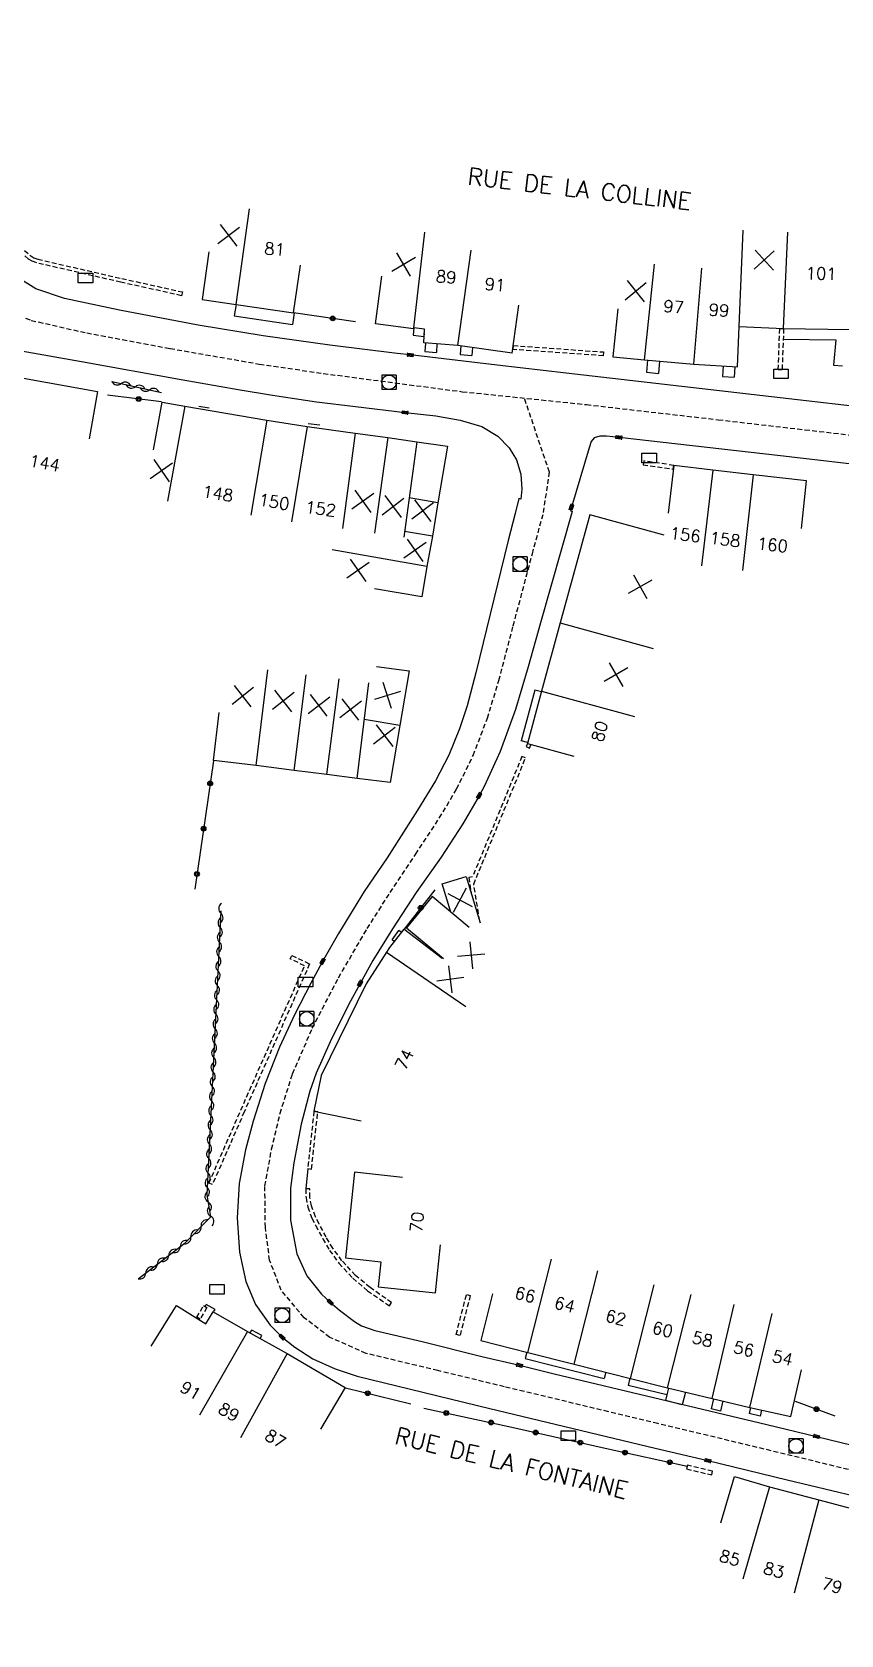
# Model space of a CAD drawing. Header units: millimetres. Extents: x 115000 to 116001, y 121000 to 122001.
# Drawn here: x 115149.3 to 115233.2, y 121377.3 to 121543.6 of the extents above; entities that cross this region are included whole.
import ezdxf
from ezdxf.enums import TextEntityAlignment as Align

# ---------------------------------------------------------------- set-up
doc = ezdxf.new("R2010")
doc.units = ezdxf.units.MM
doc.linetypes.add('DASHED', pattern=[0.75, 0.5, -0.25])
doc.layers.get('0').update_dxf_attribs({"linetype": 'CONTINUOUS'})
for name, color, linetype in [('W0001', 6, 'DASHED'), ('W0008', 7, 'CONTINUOUS'), ('W0100', 7, 'CONTINUOUS'), ('W0105', 7, 'CONTINUOUS'), ('W0112', 1, 'DASHED'), ('W0310', 3, 'CONTINUOUS'), ('W0322', 7, 'CONTINUOUS'), ('W0400', 7, 'CONTINUOUS'), ('W0420', 7, 'CONTINUOUS'), ('W0989', 7, 'CONTINUOUS'), ('W0991', 7, 'CONTINUOUS'), ('W1102', 7, 'CONTINUOUS'), ('W1471', 7, 'CONTINUOUS')]:
    doc.layers.add(name, color=color, linetype=linetype)
doc.styles.get("Standard").update_dxf_attribs({"font": 'romans.shx', "width": 0.85})

# ---------------------------------------------------------------- blocks, each defined once
blk = doc.blocks.new('T400')
for p, q in [((-0.15, 0.3), (0.15, 0.3)), ((-0.15, -0.25), (-0.15, 0.3)), ((-0.15, 0.15), (0.15, 0.15)), ((-0.15, 0), (0.15, 0)), ((0.15, 0.3), (0.15, -0.25)), ((-0.15, -0.15), (0.15, -0.15)), ((-0.15, -0.25), (-0.15, -0.3)), ((-0.15, -0.3), (0.15, -0.3)), ((0.15, -0.3), (0.15, -0.25))]:
    blk.add_line(p, q)
blk = doc.blocks.new('t991o')
at = {"color": 0, "linetype": 'Continuous'}
for p, q in [((-1, 1), (1, -1)), ((-1, -1), (1, 1))]:
    blk.add_line(p, q, dxfattribs=at)
blk = doc.blocks.new('T1471')
at = {"color": 0, "linetype": 'Continuous', "flags": 128}
blk.add_lwpolyline([(-0.75, -0.5), (-0.75, 0.5), (0.75, 0.5), (0.75, -0.5), (-0.75, -0.5)], dxfattribs=at)
blk = doc.blocks.new('T420')
for p, q in [((0.75, 0.75), (-0.75, 0.75)), ((-0.75, 0.75), (-0.75, -0.75)), ((0.75, 0.75), (0.75, -0.75)), ((0.75, -0.75), (-0.75, -0.75))]:
    blk.add_line(p, q)
blk.add_ellipse((0, 0), major_axis=(-0.53, 0.53), ratio=1, start_param=3.926991, end_param=10.210176)
blk = doc.blocks.new('t310o')
at = {"color": 0, "linetype": 'Continuous'}
for centre, start, end in [((-0.5, 0.38), 216.8699, 323.1304), ((0.5, -0.37), 36.8699, 143.1303)]:
    blk.add_arc(centre, 0.625, start, end, dxfattribs=at)
blk = doc.blocks.new('t322o')
at = {"color": 0, "linetype": 'Continuous'}
for radius in [0.25, 0.15]:
    blk.add_circle((0, 0), radius, dxfattribs=at)

msp = doc.modelspace()

# ---------------------------------------------------------------- linework, layer by layer
at = {"layer": 'W0001'}
for points in [[(115043.89, 121524.67), (115058.02, 121523.4), (115076.42, 121521.93), (115092.09, 121520.68), (115107.11, 121519.46), (115116.78, 121518.65), (115123.2, 121518.01), (115128.48, 121517.54), (115144.4, 121515.43), (115149.22, 121513.65), (115154.98, 121512.34), (115163.62, 121510.73), (115172.88, 121509.12), (115179.52, 121508.14), (115193.94, 121506.25), (115206.83, 121504.91), (115220.51, 121503.34), (115229.5, 121502.3), (115247.17, 121500.24)], [(115236.92, 121393.72), (115224.55, 121396.72), (115214.24, 121399.19), (115198.33, 121403.01), (115191.4, 121404.69), (115183.96, 121406.48), (115180.2, 121408.14), (115177.52, 121410.18), (115175.16, 121413.03), (115173.95, 121416.14), (115173.51, 121419.55), (115173.46, 121423.86), (115174.16, 121427.66), (115175.04, 121431.38), (115176.34, 121435.49), (115178.38, 121440.2), (115181.09, 121445.44), (115184.07, 121450.54), (115186.45, 121454.28), (115189.09, 121458.25), (115191.56, 121462.01), (115193.36, 121465.03), (115195.08, 121468.52), (115196.55, 121472.37), (115197.74, 121476.29), (115199.23, 121481.96), (115201.22, 121489.42), (115202.38, 121493.72), (115202.99, 121497.9), (115200.39, 121505.58)]]:
    msp.add_lwpolyline(points, dxfattribs=at)
at = {"layer": 'W0008', "flags": 128}
msp.add_lwpolyline([(115652.23, 121548.45, -0.000001), (115655.3, 121533.37, -0.000001), (115657, 121525, -0.000046)], format="xyb", dxfattribs=at)
at = {"layer": 'W0008'}
for points in [[(115241.62, 121503.9), (115222.43, 121506.14), (115204.74, 121508.17), (115197.56, 121509.01), (115188.53, 121510.06), (115187.18, 121510.22), (115180.2, 121511.07), (115173.29, 121512.04), (115166.54, 121513.15), (115158.38, 121514.69), (115152.66, 121515.93), (115149.71, 121516.93), (115147.19, 121518.46), (115144.89, 121520.44), (115142.94, 121522.77), (115142.2, 121523.92), (115141.66, 121524.87), (115140.87, 121526.75), (115140.35, 121528.29), (115139.83, 121530.15), (115136.89, 121540.54), (115133.85, 121551.21)], [(115143.04, 121511.37), (115154.43, 121509.38), (115164.78, 121507.53), (115170.68, 121506.49), (115174.26, 121505.9), (115178.83, 121505.21), (115182.85, 121504.7), (115188.01, 121504.09), (115191.21, 121503.74), (115193.72, 121503.3), (115195.96, 121502.63), (115197.62, 121501.62), (115198.81, 121500.43), (115199.57, 121499.18), (115200.01, 121497.69), (115200.14, 121496.15), (115200.02, 121495.11), (115199.81, 121495.16), (115199.42, 121493.62), (115198.72, 121490.8), (115195.36, 121477.07), (115194.44, 121473.64), (115193.67, 121471.27), (115192.54, 121468.53), (115191.18, 121465.86), (115189.31, 121462.82), (115186.14, 121457.9), (115183.77, 121454.38), (115181.11, 121450.02), (115179.44, 121447.14), (115178.22, 121444.9), (115176.54, 121441.61), (115174.99, 121438.26), (115173.48, 121434.46), (115172.23, 121430.58), (115171.45, 121427.61), (115170.78, 121424.11), (115170.57, 121420.55), (115170.81, 121416.96), (115171.47, 121413.94), (115172.48, 121411.54), (115174, 121409.4), (115175.03, 121408.36), (115175.25, 121408.16), (115176.56, 121407.13), (115178.43, 121405.9), (115180.74, 121404.87), (115183.05, 121404.11), (115196.8, 121400.77), (115213.97, 121396.65), (115219.43, 121395.35), (115227.66, 121393.36), (115234.6, 121391.69)], [(115241.79, 121497.86), (115226.98, 121499.58), (115210.21, 121501.51), (115208.92, 121501.64), (115208.21, 121501.65), (115207.64, 121501.47), (115207.31, 121501.07), (115207.1, 121500.44), (115205.27, 121494.26), (115205.16, 121493.88), (115205.35, 121493.82), (115202.07, 121482.26), (115200.78, 121477.72), (115199.46, 121473.28), (115197.88, 121468.93), (115196.24, 121465.34), (115195.7, 121464.33), (115194, 121461.4), (115191.74, 121457.96), (115189.16, 121454.3), (115186.71, 121450.53), (115184.66, 121447.22), (115183.34, 121444.85), (115182.14, 121442.62), (115180.23, 121438.79), (115178.79, 121435.55), (115178.12, 121433.68), (115177.22, 121430.24), (115176.48, 121426.23), (115176.13, 121423.62), (115176.13, 121420.29), (115176.77, 121416.82), (115177.83, 121414.53), (115179.34, 121412.62), (115180.24, 121411.79), (115181.21, 121410.96), (115182.75, 121409.78), (115183.48, 121409.35), (115184.88, 121408.86), (115189.77, 121407.71), (115195.96, 121406.16), (115199.87, 121405.24), (115203.49, 121404.35), (115225.55, 121399.09), (115230.69, 121397.86), (115240.67, 121395.43)]]:
    msp.add_lwpolyline(points, dxfattribs=at)
at = {"layer": 'W0100'}
msp.add_line((115199.12, 121510.26), (115199.8, 121515.22), dxfattribs=at)
for points in [[(115167.64, 121520.75), (115166.95, 121515.8), (115170.49, 121515.3), (115176.43, 121514.44), (115177.16, 121519.38)], [(115199.12, 121510.26), (115193.5, 121511.03), (115189.97, 121511.3), (115190.01, 121512.74), (115188.9, 121512.87), (115188.89, 121512.76), (115184.93, 121513.28), (115185.58, 121518.24)], [(115210.07, 121514.86), (115209.55, 121509.88), (115212.85, 121509.54), (115217.96, 121509.11), (115222.49, 121508.83), (115222.69, 121513.01), (115227.29, 121512.81), (115234.17, 121512.69), (115239.27, 121512.55), (115244.71, 121512.46), (115248.67, 121512.36), (115248.8, 121517.36)], [(115139.37, 121509.34), (115143.37, 121508.58), (115149.18, 121507.51), (115156.09, 121506.28), (115155.21, 121501.36)], [(115161.92, 121500.23), (115162.8, 121505.15), (115165.14, 121504.73), (115173.65, 121503.3), (115177.85, 121502.62), (115182.83, 121501.95), (115186.21, 121501.48), (115189.24, 121501.06), (115192.42, 121500.61), (115191.42, 121494.72), (115190.84, 121491.25), (115190.28, 121488.1), (115189.74, 121484.95), (115184.82, 121485.79)], [(115229.13, 121492.04), (115229.68, 121497.01), (115224.12, 121497.63), (115219.93, 121498.12), (115215.9, 121498.6), (115215.31, 121493.64)], [(115214.89, 121491.38), (115207.19, 121493.46), (115204.11, 121482.28), (115202.18, 121475.17), (115200.7, 121469.76), (115205.52, 121468.44)], [(115185.05, 121477.73), (115188.44, 121477.29), (115187.47, 121471.6), (115186.47, 121465.71), (115183.04, 121466.13), (115179.9, 121466.54), (115176.5, 121466.96), (115172.55, 121467.46), (115168.13, 121467.99), (115168.73, 121472.95)], [(115192.77, 121452.24), (115191.87, 121455.18), (115194.34, 121455.94), (115195.81, 121451.16)], [(115194.66, 121450.66), (115190.82, 121453.86), (115188.14, 121450.64), (115191.99, 121447.44)], [(115191.84, 121447.46), (115187.87, 121450.5), (115186.39, 121448.57), (115186.07, 121448.1), (115183.98, 121444.82), (115179.31, 121435.31), (115178.55, 121431.59), (115183.45, 121430.59)], [(115187.74, 121424.73), (115182.77, 121425.26), (115181.82, 121416.4), (115185.49, 121415.98), (115185.21, 121413.39), (115191.15, 121412.76), (115191.68, 121417.73)], [(115197.09, 121412.65), (115195.87, 121407.8), (115200.74, 121406.57), (115205.55, 121405.34), (115211.41, 121403.87), (115215.24, 121402.9), (115219.87, 121401.8), (115223.8, 121400.87), (115228.03, 121399.91), (115229.14, 121404.78)], [(115161.66, 121407.21), (115164.3, 121411.45), (115167.35, 121409.55), (115168.11, 121410.79), (115171.67, 121408.74), (115175.76, 121406.48), (115181.78, 121402.92), (115179.23, 121398.62)], [(115220.79, 121388.9), (115222.19, 121393.7), (115225.84, 121392.64), (115230.96, 121391.27), (115237.86, 121389.45), (115237.26, 121387.46), (115239.6, 121386.67), (115238.01, 121381.93)]]:
    msp.add_lwpolyline(points, dxfattribs=at)
at = {"layer": 'W0105'}
for p, q in [((115170.47, 121515.31), (115170.29, 121514.11)), ((115170.29, 121514.11), (115176.32, 121513.22)), ((115176.5, 121514.43), (115176.32, 121513.22)), ((115188.93, 121512.87), (115188.84, 121512.11)), ((115188.84, 121512.11), (115189.96, 121511.98)), ((115190, 121512.27), (115189.96, 121511.98)), ((115190.14, 121511.29), (115190.07, 121510.41)), ((115190.07, 121510.41), (115191.26, 121510.32)), ((115191.32, 121511.2), (115191.26, 121510.32)), ((115193.79, 121510.99), (115193.72, 121510.1)), ((115193.72, 121510.1), (115194.93, 121510)), ((115195, 121510.83), (115194.93, 121510)), ((115213.18, 121509.51), (115213.05, 121508.27)), ((115214.42, 121509.41), (115214.3, 121508.15)), ((115221.02, 121508.92), (115220.95, 121507.83)), ((115222.21, 121508.84), (115222.14, 121507.75)), ((115213.05, 121508.27), (115214.3, 121508.15)), ((115220.95, 121507.83), (115222.14, 121507.75)), ((115166.59, 121504.73), (115167.67, 121504.59)), ((115179.16, 121502.77), (115177.96, 121502.93)), ((115201.49, 121475.29), (115200.06, 121470.03)), ((115202.16, 121475.11), (115201.49, 121475.29)), ((115200.72, 121469.85), (115200.06, 121470.03)), ((115186.66, 121449.39), (115187.36, 121450.35)), ((115187.61, 121450.16), (115187.36, 121450.35)), ((115186.89, 121449.22), (115186.66, 121449.39)), ((115177.91, 121425.65), (115177.71, 121423.54)), ((115167.26, 121411.34), (115167.38, 121411.56)), ((115168.29, 121411.03), (115167.38, 121411.56)), ((115168.14, 121410.77), (115168.29, 121411.03)), ((115171.93, 121408.6), (115172.09, 121408.89)), ((115173.13, 121408.32), (115172.09, 121408.89)), ((115172.97, 121408.02), (115173.13, 121408.32)), ((115200.63, 121406.6), (115200.47, 121405.94)), ((115200.47, 121405.94), (115208.66, 121403.86)), ((115208.83, 121404.52), (115208.66, 121403.86)), ((115211.34, 121403.89), (115211.16, 121403.16)), ((115215.18, 121402.18), (115211.16, 121403.16)), ((115215.18, 121402.18), (115215.03, 121401.59)), ((115215.35, 121402.87), (115215.18, 121402.18)), ((115217.09, 121402.46), (115216.76, 121401.15)), ((115216.76, 121401.15), (115215.03, 121401.59)), ((115220.02, 121401.76), (115219.76, 121400.72)), ((115220.73, 121400.48), (115219.76, 121400.72)), ((115220.99, 121401.54), (115220.73, 121400.48)), ((115223.86, 121400.86), (115223.71, 121400.23)), ((115224.98, 121400.6), (115224.84, 121399.97)), ((115224.84, 121399.97), (115223.71, 121400.23))]:
    msp.add_line(p, q, dxfattribs=at)
msp.add_lwpolyline([(115227.22, 121511.71), (115232.7, 121511.62), (115232.45, 121508.99), (115233.39, 121508.92)], dxfattribs=at)
at = {"layer": 'W0112'}
for p, q in [((115227.29, 121512.8), (115227.13, 121508.52)), ((115199.23, 121511.03), (115199.18, 121510.63)), ((115208.57, 121509.97), (115199.18, 121510.63)), ((115227.13, 121508.52), (115226.73, 121508.53)), ((115212.77, 121499.07), (115212.71, 121498.67)), ((115215.89, 121498.6), (115212.77, 121499.07)), ((115200.7, 121469.76), (115200.56, 121469.43)), ((115200.56, 121469.43), (115200.93, 121469.27)), ((115200.14, 121468.4), (115195.01, 121455.92)), ((115195.75, 121451.35), (115195.13, 121455.16)), ((115171.32, 121431.53), (115168.01, 121423.98)), ((115178.55, 121431.59), (115177.91, 121425.65)), ((115177.91, 121425.65), (115178.3, 121425.6)), ((115184.12, 121412.98), (115186.38, 121411.41)), ((115193.31, 121408.44), (115194.38, 121412.59)), ((115194.38, 121412.59), (115194.77, 121412.49)), ((115167.45, 121411.23), (115166.74, 121410.02)), ((115166.74, 121410.02), (115166.39, 121410.22)), ((115217.3, 121394.88), (115217.21, 121394.49)), ((115219.92, 121394.26), (115217.3, 121394.88))]:
    msp.add_line(p, q, dxfattribs=at)
for points in [[(115141.2, 121533.62), (115141.58, 121533.73), (115143.5, 121527.38), (115144.05, 121525.61), (115144.69, 121524.63), (115146.87, 121522.32), (115148.5, 121520.9), (115149.16, 121520.34), (115149.47, 121520.15), (115149.9, 121519.99), (115158.62, 121517.99)], [(115164.82, 121516.21), (115158.53, 121517.6), (115149.79, 121519.61), (115149.3, 121519.79), (115148.93, 121520.01), (115148.24, 121520.59), (115146.59, 121522.03), (115144.38, 121524.38), (115143.68, 121525.44), (115143.12, 121527.26)], [(115158.62, 121517.99), (115164.9, 121516.6), (115164.82, 121516.21)], [(115226.73, 121508.53), (115226.89, 121512.82), (115227.29, 121512.8)], [(115199.23, 121511.03), (115208.6, 121510.37), (115208.57, 121509.97)], [(115212.71, 121498.67), (115215.84, 121498.21), (115215.89, 121498.6)], [(115200.93, 121469.27), (115201.07, 121469.61), (115200.7, 121469.76)], [(115195.13, 121455.16), (115200.51, 121468.25), (115200.14, 121468.4)], [(115195.01, 121455.92), (115194.61, 121455.85), (115194.88, 121454.18)], [(115176.25, 121447.77), (115178.1, 121446.88), (115171.32, 121431.53)], [(115177.58, 121446.69), (115176.08, 121447.41), (115176.25, 121447.77)], [(115168.01, 121423.98), (115167.65, 121424.14), (115170.96, 121431.7), (115177.58, 121446.69)], [(115178.3, 121425.6), (115178.95, 121431.55), (115178.55, 121431.59)], [(115178.13, 121422.65), (115178.11, 121423.54), (115177.71, 121423.53)], [(115177.71, 121423.53), (115177.73, 121422.61), (115177.91, 121421.66), (115178.35, 121420.49), (115178.74, 121419.73), (115179.46, 121418.36), (115180.17, 121417.16), (115181.15, 121415.82), (115182.59, 121414.27), (115184.12, 121412.98)], [(115186.38, 121411.41), (115186.61, 121411.74), (115184.37, 121413.3), (115182.87, 121414.56), (115181.46, 121416.08), (115180.5, 121417.38), (115179.81, 121418.55), (115179.09, 121419.91), (115178.71, 121420.65), (115178.29, 121421.77), (115178.13, 121422.65)], [(115194.77, 121412.49), (115193.7, 121408.34), (115193.31, 121408.44)], [(115166.39, 121410.22), (115167.1, 121411.43), (115167.45, 121411.23)], [(115217.21, 121394.49), (115219.83, 121393.87), (115219.92, 121394.26)]]:
    msp.add_lwpolyline(points, dxfattribs=at)
at = {"layer": 'W0310'}
msp.add_line((115157.58, 121507.3), (115162.73, 121506.17), dxfattribs=at)
msp.add_lwpolyline([(115160.3, 121414.22), (115163.4, 121416.57), (115165.18, 121417.95), (115167.84, 121420.63), (115167.46, 121422.94), (115168.91, 121452.39)], dxfattribs=at)
at = {"layer": 'W0322'}
for p, q in [((115182.85, 121513.51), (115176.44, 121514.44)), ((115162.73, 121505.19), (115157.13, 121505.89)), ((115168.13, 121467.96), (115166.18, 121454.62)), ((115191.1, 121454.56), (115187.91, 121450.5)), ((115181.82, 121402.91), (115188.6, 121401.23)), ((115228.47, 121401.52), (115232.59, 121399.98))]:
    msp.add_line(p, q, dxfattribs=at)
msp.add_lwpolyline([(115189.96, 121400.78), (115198.78, 121398.9), (115209.08, 121396.56), (115217.27, 121394.79)], dxfattribs=at)
at = {"layer": 'W1102'}
for p, q in [((115170.49, 121515.3), (115171.87, 121525.21)), ((115188.9, 121512.87), (115190.06, 121522.8)), ((115222.69, 121513.01), (115223.1, 121523)), ((115227.29, 121512.81), (115227.71, 121522.8)), ((115193.5, 121511.03), (115194.86, 121520.94)), ((115212.85, 121509.54), (115213.89, 121519.48)), ((115217.96, 121509.11), (115218.79, 121519.08)), ((115165.14, 121504.73), (115163.37, 121494.88)), ((115173.65, 121503.3), (115171.99, 121493.44)), ((115177.85, 121502.62), (115176.23, 121492.75)), ((115182.83, 121501.95), (115181.5, 121492.04)), ((115186.21, 121501.48), (115184.84, 121491.58)), ((115189.24, 121501.06), (115187.87, 121491.16)), ((115219.93, 121498.12), (115218.76, 121488.19)), ((115224.12, 121497.63), (115223.02, 121487.69)), ((115191.42, 121494.72), (115188.43, 121495.22)), ((115190.84, 121491.25), (115187.95, 121491.74)), ((115190.28, 121488.1), (115180.43, 121489.83)), ((115204.11, 121482.28), (115213.75, 121479.62)), ((115172.55, 121467.46), (115173.78, 121477.38)), ((115176.5, 121466.96), (115177.75, 121476.89)), ((115179.9, 121466.54), (115181.18, 121476.45)), ((115183.04, 121466.13), (115184.24, 121476.06)), ((115202.18, 121475.17), (115211.83, 121472.55)), ((115187.47, 121471.6), (115183.78, 121472.23)), ((115186.07, 121448.1), (115194.32, 121442.46)), ((115200.74, 121406.57), (115203.19, 121416.26)), ((115205.55, 121405.34), (115208.02, 121415.03)), ((115211.41, 121403.87), (115213.84, 121413.57)), ((115215.24, 121402.9), (115217.71, 121412.59)), ((115219.87, 121401.8), (115222.17, 121411.53)), ((115223.8, 121400.87), (115226.1, 121410.6)), ((115171.67, 121408.74), (115166.67, 121400.08)), ((115175.76, 121406.48), (115170.94, 121397.72)), ((115225.84, 121392.64), (115223.05, 121383.04)), ((115230.96, 121391.27), (115228.39, 121381.61))]:
    msp.add_line(p, q, dxfattribs=at)

# ---------------------------------------------------------------- block references
at = {"layer": 'W0310'}
for p, rotation in [((115158.56, 121507.09), 347.5560126140672), ((115160.02, 121506.76), 347.5560126140672), ((115161.49, 121506.44), 347.5560126140672), ((115168.9, 121452.14), 87.16805246890921), ((115168.83, 121450.65), 87.16805246890921), ((115168.68, 121447.65), 87.16805246890921), ((115168.75, 121449.15), 87.16805246890921), ((115168.6, 121446.15), 87.16805246890921), ((115168.53, 121444.65), 87.16805246890921), ((115168.46, 121443.15), 87.16805246890921), ((115168.38, 121441.66), 87.16805246890921), ((115168.31, 121440.16), 87.16805246890921), ((115168.23, 121438.66), 87.16805246890921), ((115168.16, 121437.16), 87.16805246890921), ((115168.09, 121435.66), 87.16805246890921), ((115167.94, 121432.67), 87.16805246890921), ((115168.01, 121434.17), 87.16805246890921), ((115167.86, 121431.17), 87.16805246890921), ((115167.79, 121429.67), 87.16805246890921), ((115167.71, 121428.17), 87.16805246890921), ((115167.64, 121426.68), 87.16805246890921), ((115167.57, 121425.18), 87.16805246890921), ((115167.49, 121423.68), 87.16805246890921), ((115167.58, 121422.19), 99.52688777407599), ((115166.84, 121419.62), 45.25714321560228), ((115167.83, 121420.71), 99.52688777407599), ((115165.79, 121418.56), 45.25714321560228), ((115163.49, 121416.64), 37.73640665452032), ((115164.68, 121417.56), 37.73640665452032), ((115161.1, 121414.82), 37.15842212808582), ((115162.29, 121415.73), 37.15842212808582)]:
    msp.add_blockref('t310o', p, dxfattribs=dict(at, rotation=rotation))
at = {"layer": 'W0322'}
for p, rotation in [((115180.5, 121513.85), 171.7173096937385), ((115160.37, 121505.49), 172.8675046138508), ((115167.78, 121465.61), 261.7143285778996), ((115167.1, 121460.91), 261.7143285778996), ((115166.41, 121456.21), 261.7143285778996), ((115189.63, 121452.7), 231.8790077744073), ((115184.13, 121402.34), 346.079263188606), ((115192.28, 121400.29), 348.0072665418182), ((115230.7, 121400.69), 339.5308598985073), ((115196.93, 121399.3), 348.0072665418182), ((115201.56, 121398.27), 347.1682859928777), ((115206.19, 121397.22), 347.1682859928777), ((115210.83, 121396.18), 347.8312828223287), ((115215.47, 121395.18), 347.8312828223287)]:
    msp.add_blockref('t322o', p, dxfattribs=dict(at, rotation=rotation))
at = {"layer": 'W0400'}
for p, rotation in [((115188.53, 121510.06), 263.3642272949218), ((115188.01, 121504.09), 83.2611694335937), ((115210.21, 121501.51), 83.43206787179177), ((115205.27, 121494.26), 163.5325775150755), ((115195.7, 121464.33), 151.7631530757591), ((115179.44, 121447.14), 329.9353332519531), ((115183.34, 121444.85), 150.8334503167126), ((115180.24, 121411.79), 226.9689331053418), ((115175.25, 121408.16), 47.81982421874989), ((115199.87, 121405.24), 256.7771301276389), ((115230.69, 121397.86), 256.5891723635018), ((115219.43, 121395.35), 76.56884765625001)]:
    msp.add_blockref('T400', p, dxfattribs=dict(at, rotation=rotation))
at = {"layer": 'W0420'}
for p in [(115186.35, 121507.22), (115199.94, 121488.35), (115177.8, 121441.18), (115175.25, 121410.42), (115228.57, 121396.86)]:
    msp.add_blockref('T420', p, dxfattribs=at)
at = {"layer": 'W0991'}
for p, rotation in [((115169.69, 121522.48), 352.0792851488113), ((115187.86, 121519.45), 165.5410487681833), ((115225.28, 121519.9), 357.5996887858283), ((115211.93, 121516.67), 354.0167901596574), ((115162.73, 121498.05), 349.7973104147127), ((115183.62, 121494.87), 260.3995367449976), ((115186.76, 121494.34), 352.1001901939438), ((115189.84, 121493.9), 351.8624305479245), ((115189.04, 121489.79), 260.0384791169186), ((115183.11, 121487.71), 260.2489618249745), ((115212.4, 121486.01), 254.5824735428193), ((115209.9, 121476.89), 254.8147355712946), ((115171.18, 121474.67), 173.0970333820973), ((115175.38, 121474.16), 172.9314989667496), ((115186.17, 121474.72), 152.1892871061129), ((115179.07, 121473.7), 172.8070414515773), ((115182.36, 121473.28), 172.6532280972918), ((115185.86, 121470.57), 352.7410167623072), ((115193.71, 121453.51), 17.06651440577466), ((115194.86, 121447.77), 230.2436534160005), ((115192.69, 121445.28), 232.5262683909876)]:
    msp.add_blockref('t991o', p, dxfattribs=dict(at, rotation=rotation))
at = {"layer": 'W1471'}
for p in [(115154.85, 121518.05), (115227.02, 121508.1), (115213.34, 121499.37), (115177.68, 121444.99), (115168.5, 121413.11), (115204.95, 121397.93)]:
    msp.add_blockref('T1471', p, dxfattribs=at)

# ---------------------------------------------------------------- texts
at = {"layer": 'W0989'}
for s, rotation, p in [('RUE DE LA COLLINE', 353.4659, (115206.13, 121527.3)), ('RUE DE LA FONTAINE', 346.5039, (115199.06, 121395.1))]:
    msp.add_text(s, height=1.75, rotation=rotation, dxfattribs=at).set_placement(p, align=Align.MIDDLE)
at = {"layer": 'W0991'}
for s, height, rotation, p in [('81', 1.249, 355.5954, (115174.47, 121521.04)), ('89', 1.249, 355.5954, (115192.28, 121518.15)), ('101', 1.25, 358.4812, (115231.19, 121518.5)), ('91', 1.249, 355.5954, (115197.35, 121517.36)), ('97', 1.25, 355.2771, (115215.88, 121515.06)), ('99', 1.25, 356.3694, (115220.59, 121514.71)), ('144', 1.25, 349.587, (115150.61, 121498.84)), ('148', 1.25, 350.7109, (115168.58, 121495.68)), ('150', 1.25, 350.7109, (115174.42, 121494.82)), ('152', 1.25, 352.3985, (115179.25, 121494.1)), ('156', 1.25, 353.1865, (115217.08, 121491.41)), ('158', 1.249, 353.3005, (115221.21, 121490.92)), ('160', 1.25, 353.688, (115226.13, 121490.36)), ('80', 1.25, 74.2644, (115208.2, 121471.01)), ('74', 1.25, 63.8152, (115187.93, 121436.98)), ('70', 1.25, 83.8983, (115189.25, 121420.09)), ('66', 1.25, 345.675, (115200.47, 121412.56)), ('64', 1.25, 345.675, (115204.57, 121411.53)), ('62', 1.25, 345.9416, (115209.88, 121410.18)), ('60', 1.25, 345.6892, (115214.74, 121408.95)), ('58', 1.25, 346.6856, (115218.88, 121407.94)), ('56', 1.249, 346.7054, (115223.16, 121406.93)), ('54', 1.25, 347.1541, (115227.19, 121406)), ('91', 1.25, 329.9935, (115165.76, 121402.62)), ('89', 1.249, 331.1827, (115169.74, 121400.38)), ('87', 1.25, 329.3344, (115174.56, 121397.6)), ('85', 1.25, 343.7884, (115221.71, 121385.25)), ('83', 1.25, 345.0913, (115226.28, 121383.98)), ('79', 1.25, 345.2101, (115232.31, 121382.39))]:
    msp.add_text(s, height=height, rotation=rotation, dxfattribs=at).set_placement(p, align=Align.MIDDLE)

doc.saveas('drawing.dxf')
